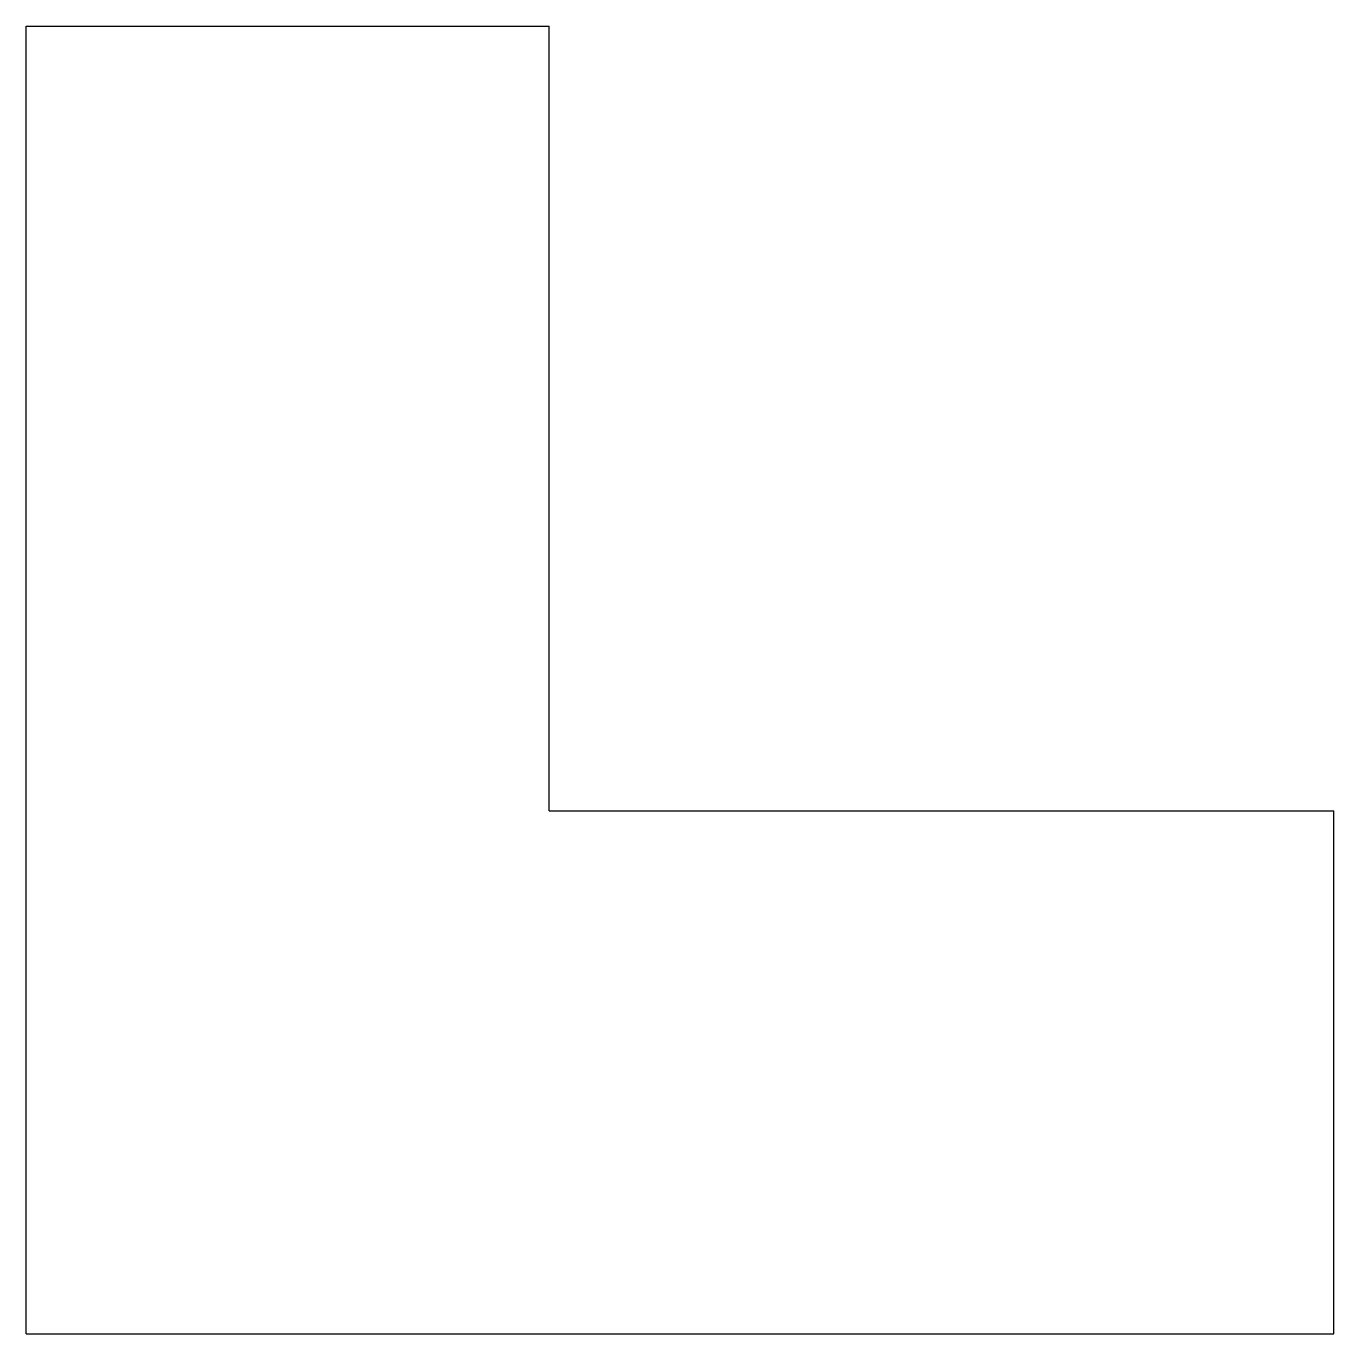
# Model space of a CAD drawing. Header units: metres. Extents: x 0 to 0.5, y 0 to 0.5.
import ezdxf

# ---------------------------------------------------------------- set-up
doc = ezdxf.new("R2010")
doc.units = ezdxf.units.M
doc.header["$LTSCALE"] = 0.2

msp = doc.modelspace()

# ---------------------------------------------------------------- linework, layer by layer
for q in [(0, 0.5), (0.5, 0)]:
    msp.add_line((0, 0), q)
at = {"lineweight": 25}
for p, q in [((0, 0.5), (0.2, 0.5)), ((0.2, 0.2), (0.2, 0.5)), ((0.2, 0.2), (0.5, 0.2)), ((0.5, 0), (0.5, 0.2))]:
    msp.add_line(p, q, dxfattribs=at)

doc.saveas('drawing.dxf')
